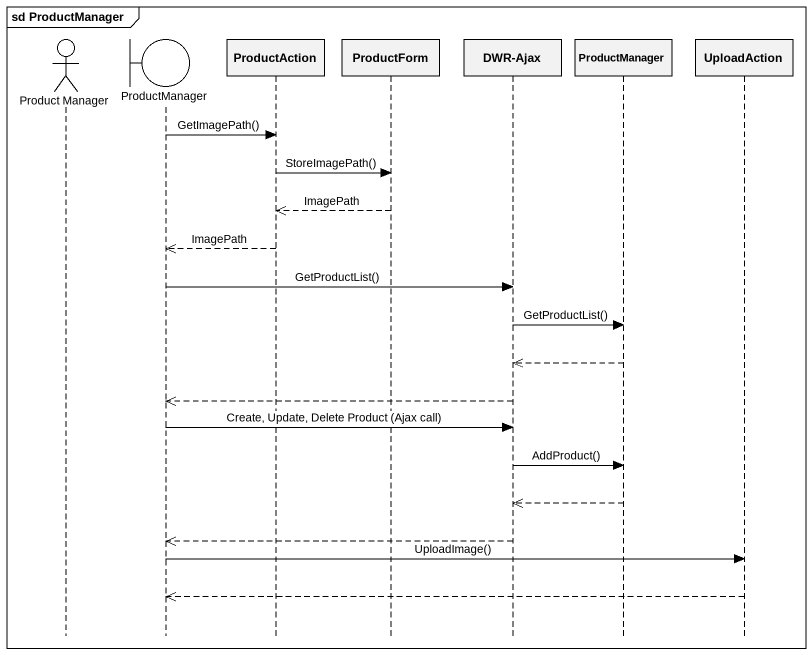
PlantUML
@startuml
mainframe sd ProductManager
hide footbox
actor "Product Manager" as Product_Manager
boundary ProductManager
participant ProductAction
participant ProductForm
participant "DWR-Ajax" as DWR_Ajax
participant "ProductManager" as ProductManager_2
participant UploadAction

ProductManager -> ProductAction : GetImagePath()
ProductAction -> ProductForm : StoreImagePath()
ProductForm -->> ProductAction : ImagePath
ProductAction -->> ProductManager : ImagePath
ProductManager -> DWR_Ajax : GetProductList()
DWR_Ajax -> ProductManager_2 : GetProductList()
ProductManager_2 -->> DWR_Ajax
DWR_Ajax -->> ProductManager
ProductManager -> DWR_Ajax : Create, Update, Delete Product (Ajax call)
DWR_Ajax -> ProductManager_2 : AddProduct()
ProductManager_2 -->> DWR_Ajax
DWR_Ajax -->> ProductManager
ProductManager -> UploadAction : UploadImage()
UploadAction -->> ProductManager
@enduml
